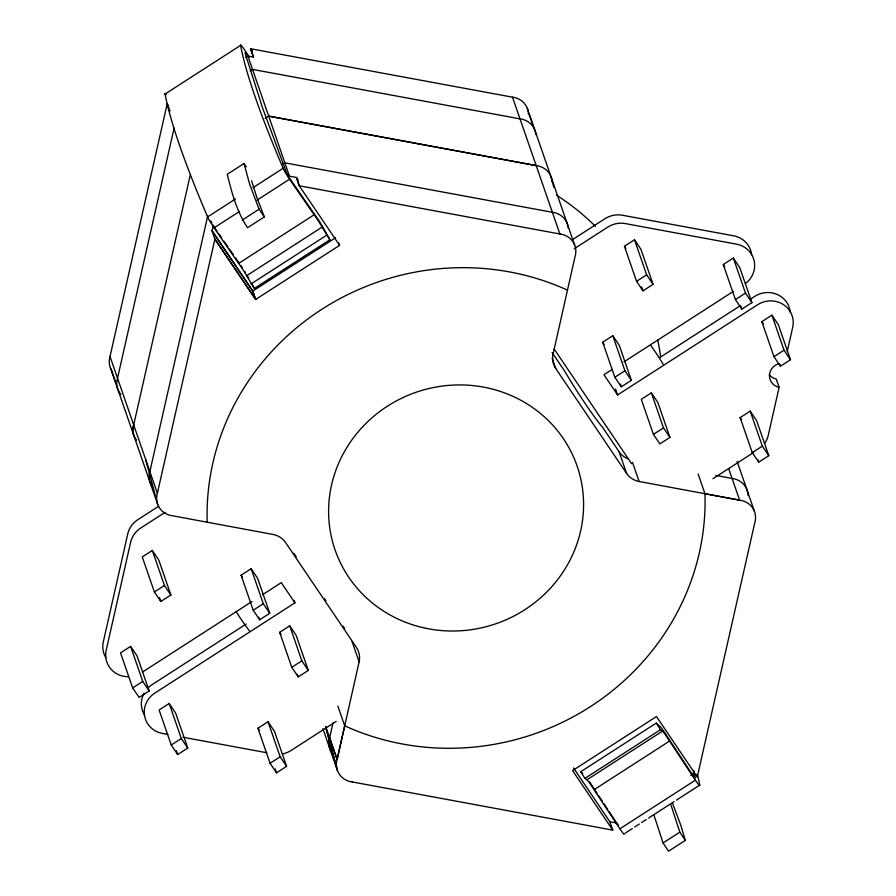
<?xml version="1.0" encoding="UTF-8"?>
<svg xmlns="http://www.w3.org/2000/svg" width="896" height="896" viewBox="0 0 896 896"><rect width="100%" height="100%" fill="white"/><g stroke="black" fill="none" stroke-linecap="round" stroke-linejoin="round"><path stroke-width="1.34" d="M112.571 371.795A18.715 17.886 -19.1 0 1 110.018 356.518L167.261 103.51L167.989 105.605M174.126 128.038L117.533 378.202A18.715 17.886 -19.1 0 0 120.915 394.531M133.706 424.917A18.715 17.886 -19.1 0 0 136.259 440.194A18.715 17.886 -19.1 0 1 133.694 424.883L190.31 174.754M207.693 216.037L149.867 471.598A18.715 17.886 -19.1 0 0 152.421 486.886M213.237 225.31L211.982 230.821L252.717 291.133L255.606 299.477L339.606 245.347L299.242 185.797L296.352 177.464L298.077 179.782M352.33 781.962A18.715 17.886 -19.1 0 1 337.142 759.472L359.117 661.875A20.014 19.13 -19.1 0 0 356.44 647.461L285.578 542.539A20.014 19.13 -19.1 0 0 273.078 534.464L172.558 515.771A18.715 17.886 -19.1 0 1 157.371 493.282L214.917 238.986L255.707 299.398L252.818 291.066L212.027 230.653L214.872 239.165L255.606 299.477M333.021 754.118A18.715 17.886 -19.1 0 1 329.627 737.789L332.987 722.882M325.718 726.589L337.098 759.472L344.691 725.827L337.859 706.093M769.216 374.763A12.712 12.152 -19.1 0 0 776.227 378.974L779.117 387.318L768.264 435.288A23.24 22.21 -19.1 0 1 764.646 443.363M787.259 351.344L792.691 327.365A23.24 22.21 -19.1 0 0 783.328 304.528A23.24 22.21 -19.1 0 0 757.635 304.73L617.602 394.946L603.96 374.752L612.203 369.443M693.918 770.616L693.168 773.954L690.816 775.466M352.285 781.95L612.763 830.11L572.566 770.594L656.466 716.542L697.267 776.955L754.802 522.637A18.715 17.886 -19.1 0 0 739.614 500.181L728.683 468.608M245.56 57.568L247.901 56.056L253.579 57.109L250.69 48.765L251.966 50.658M250.174 70.918L252.526 69.406L520.016 118.866A18.715 17.886 -19.1 0 1 535.898 134.702M265.16 118.395L268.699 116.122L536.189 165.57A18.715 17.886 -19.1 0 1 552.093 181.429M246.277 166.802L244.014 163.52L227.237 174.328C231.862 192.752 236.824 211.882 247.554 227.718L264.331 216.899L256.894 197.568L251.608 180.869M282.509 164.349L284.85 162.837L552.384 212.307A18.715 17.886 -19.1 0 1 568.266 228.144M248.472 56.706A10.45 0.762 57.2 0 0 245.123 53.166L262.517 107.8L286.138 171.618A10.45 0.762 57.2 0 0 292.533 182.549L314.978 214.928A10.45 0.762 57.2 0 1 322.918 227.27L329.874 239.77L254.363 288.422L246.579 275.766A10.45 0.762 57.2 0 0 238.638 263.413L214.043 227.853A10.45 0.762 57.2 0 1 207.637 216.922L235.514 198.957M252.941 187.734L283.147 168.28A1966.026 142.789 57.2 0 1 240.565 45.338M214.043 227.853L239.602 211.389M257.018 200.166L289.554 179.211A10.45 0.762 57.2 0 1 283.147 168.28M242.278 220.046L259.056 209.238L249.614 184.038L244.014 163.52M238.638 263.413L314.138 214.771A10.45 0.762 57.2 0 1 322.078 227.114L329.874 239.77M246.579 275.766L322.078 227.114M250.992 283.965L326.502 235.323M252.717 291.133L335.552 237.765M158.726 506.218L137.861 519.658A23.24 22.21 -19.1 0 0 127.736 533.949L103.309 641.872A23.24 22.21 -19.1 0 0 105.829 657.686M572.522 239.624L604.979 218.714A23.24 22.21 -19.1 0 1 622.406 215.242L733.6 235.805A23.24 22.21 -19.1 0 1 751.643 254.822M165.088 512.322L140.75 528.002A23.24 22.21 -19.1 0 0 130.626 542.282L106.198 650.216A23.24 22.21 -19.1 0 0 128.33 676.715M574.246 248.718L607.869 227.058A23.24 22.21 -19.1 0 1 625.296 223.586L736.49 244.149A23.24 22.21 -19.1 0 1 754.13 260.736A23.24 22.21 -19.1 0 1 745.394 283.562M152.309 550.446L142.251 556.931L154.381 591.965L160.821 601.496L170.89 595.011L158.76 559.978L152.309 550.446L164.45 585.48L170.89 595.011M624.434 246.277L634.502 239.792L640.942 249.323L653.072 284.357L643.003 290.842L636.563 281.31L624.434 246.277L625.867 248.394M154.381 591.965L164.45 585.48M636.563 281.31L646.632 274.826L634.502 239.792M130.603 646.386L120.534 652.87L132.664 687.904L139.115 697.435L149.184 690.95L137.043 655.917L130.603 646.386L142.733 681.419L149.184 690.95M241.091 575.198L251.16 568.714L257.6 578.256L269.73 613.29L259.661 619.774L253.221 610.232L241.091 575.198L242.514 577.326M602.728 342.216L612.797 335.731L619.237 345.262L631.366 380.296L621.298 386.781L614.858 377.25L602.728 342.216L604.162 344.333M723.274 264.544L733.342 258.059L739.782 267.602L751.912 302.635L741.843 309.12L735.403 299.578L723.274 264.544L724.707 266.672M142.43 672.101L251.877 601.586M262.461 594.765L281.288 582.635L294.93 602.829L154.896 693.045A23.24 22.21 -19.1 0 0 144.592 716.038A23.24 22.21 -19.1 0 0 162.4 733.432L167.888 734.44M623.963 361.861L733.398 291.357M132.664 687.904L142.733 681.419M253.221 610.232L263.29 603.747L251.16 568.714M614.858 377.25L624.926 370.765L612.797 335.731M735.403 299.578L745.472 293.093L733.342 258.059M246.142 624.053L152.006 684.701A23.24 22.21 -19.1 0 0 148.042 687.904M659.422 357.795L740.622 305.48M750.03 299.421L754.746 296.386A23.24 22.21 -19.1 0 1 790.261 312.469M169.176 703.494L159.107 709.979L171.237 745.013L177.677 754.544L187.746 748.059L175.616 713.026L169.176 703.494L181.306 738.528L187.746 748.059M279.653 632.307L289.722 625.822L296.162 635.365L308.291 670.398L298.222 676.883L291.782 667.341L279.653 632.307L281.086 634.435M651.358 392.84L641.29 399.325L653.419 434.358L659.859 443.89L669.928 437.405L657.798 402.371L651.358 392.84L663.488 427.874L669.928 437.405M761.835 321.653L771.904 315.168L778.355 324.71L790.485 359.744L780.416 366.229L773.976 356.686L761.835 321.653L763.269 323.781M171.237 745.013L181.306 738.528M291.782 667.341L301.851 660.856L289.722 625.822M653.419 434.358L663.488 427.874M773.976 356.686L784.045 350.202L771.904 315.168M257.947 728.246L268.016 721.762L274.456 731.304L286.586 766.338L276.517 772.822L270.077 763.28L257.947 728.246L259.381 730.374M740.13 417.592L750.198 411.107L756.638 420.65L768.779 455.683L758.71 462.168L752.259 452.626L740.13 417.592L741.563 419.72M270.077 763.28L280.146 756.795L268.016 721.762M752.259 452.626L762.328 446.141L750.198 411.107M336.224 721.392L291.021 750.523A23.24 22.21 -19.1 0 1 282.621 753.917M712.936 478.699L753.502 452.558M624.21 833.773A10.45 0.762 57.2 0 1 619.875 828.811L594.059 789.712A10.45 0.762 57.2 0 0 586.958 779.789L584.898 778.4L580.754 771.725L656.264 723.072L660.083 726.533A10.45 0.762 57.2 0 1 667.184 736.456L690.861 772.374A10.45 0.762 57.2 0 0 695.195 777.336L693.728 772.274M584.898 778.4L660.408 729.758L662.469 731.147A10.45 0.762 57.2 0 1 669.57 741.07L695.386 780.158A10.45 0.762 57.2 0 0 699.72 785.12L676.491 800.094M586.958 779.789L662.469 731.147M594.059 789.712L669.57 741.07M619.875 828.811L695.386 780.158M625.374 833.022L632.352 828.531M634.67 827.03L639.318 824.04M641.637 822.539L646.285 819.549M648.614 818.048L674.162 801.584M672.571 803.32L680.926 825.597L685.306 840.392L668.517 851.2L663.051 842.968L679.84 832.16L670.891 804.754M253.411 57.075L250.522 48.731L512.501 97.171A18.715 17.886 -19.1 0 1 528.45 114.352M268.677 116.133L536.2 165.592M299.242 185.797L559.888 233.99A18.715 17.886 -19.1 0 1 575.075 256.48L553.056 354.077A20.014 19.13 -19.1 0 0 555.733 368.48L626.595 473.413A20.014 19.13 -19.1 0 0 639.106 481.488L739.626 500.158L704.973 493.741A250.174 239.109 -19.1 0 1 344.691 725.827M715.814 475.44L732.11 478.475A18.715 17.886 -19.1 0 1 748.059 495.645M182.986 737.24L266.728 752.718M573.541 767.984L609.874 821.766L616.93 823.077M580.754 771.725L582.669 773.45M218.579 233.43L221.67 237.899M223.989 241.248L227.864 246.826M229.41 249.054L233.285 254.643M235.603 257.992L239.478 263.57M289.554 179.211L314.138 214.771M259.056 209.238L264.331 216.899M745.472 293.093L751.912 302.635M784.045 350.202L790.485 359.744M646.632 274.826L653.072 284.357M762.328 446.141L768.779 455.683M624.926 370.765L631.366 380.296M554.176 349.048L631.568 463.658M552.093 352.531L564.491 370.877A50.03 3.629 57.2 0 0 602.829 427.65L619.08 451.73L626.595 473.413M250.522 48.731L252.426 51.565M293.899 553.28L296.251 556.752M324.397 598.427L325.954 600.746M343.157 626.214L344.714 628.522M263.29 603.747L269.73 613.29M301.851 660.856L308.291 670.398M280.146 756.795L286.586 766.338M679.84 832.16L685.306 840.392M249.48 57.243L244.922 50.344A10.45 0.762 57.2 0 0 240.587 45.382L165.077 94.024A10.45 0.762 57.2 0 1 166.208 94.595M597.027 793.218L591.685 785.109A10.45 0.762 57.2 0 0 589.579 781.838M598.55 795.525L602.37 801.326M603.893 803.645L607.712 809.435M609.246 811.754L615.35 821.016A10.45 0.762 57.2 0 0 618.565 825.418M656.264 723.072L660.408 729.758M248.674 278.197L247.419 275.923A10.45 0.762 57.2 0 0 247.083 275.318M251.843 283.875L254.363 288.422M654.114 815.562L663.051 842.968M779.52 363.63L780.416 366.229M740.947 306.522L741.843 309.12M757.803 459.57L758.71 462.168M737.117 461.384L754.432 511.37M641.659 286.955L643.003 290.842M698.141 474.006L704.973 493.741M527.318 108.371L574.706 245.179M529.178 114.498L532.93 125.339M620.402 384.194L621.298 386.781M615.541 388.987L617.602 394.946M512.501 97.171L559.888 233.99M632.475 462.347L639.106 481.488M552.205 358.277L555.733 368.48M696.36 774.346L697.267 776.955M609.874 821.766L612.763 830.11M338.789 242.962L339.506 245.414M299.421 185.83L296.531 177.498L289.475 176.187L247.901 56.056M168.526 107.162L168.885 108.203M169.434 109.771L169.792 110.813M167.227 103.69L167.944 105.773M168.302 106.814L168.851 108.382M169.389 109.939L169.747 110.981M352.05 641.458L359.117 661.875M294.101 600.443L294.93 602.829M329.627 737.789L337.142 759.472M322.896 728.672L337.478 770.762L325.618 726.611L336.526 767.155M297.326 674.285L298.222 676.883M258.765 617.176L259.661 619.774M275.173 768.936L276.517 772.822M110.018 356.518L157.371 493.282M112.28 372.523L116.043 383.365M110.387 367.808L157.741 504.582L145.533 459.088M159.466 597.61L160.821 601.496M176.333 750.658L177.677 754.544M551.018 176.781L553.885 187.488M779.117 387.318A12.712 12.152 -19.1 0 1 769.474 375.962A12.712 12.152 -19.1 0 1 778.635 363.754M249.424 630.84A247.162 236.242 -19.1 0 1 235.962 611.307M650.899 345.643A247.162 236.242 -19.1 0 1 663.152 364.291M657.63 339.662A247.162 236.23 -19.1 0 1 660.621 356.675M556.472 195.16A247.162 236.23 -19.1 0 1 595.426 226.318M144.693 715.254A23.24 22.21 -19.1 0 1 144.021 693.291M628.6 459.01A20.014 19.13 -19.1 0 1 619.08 451.73M207.2 522.211A250.174 239.109 -19.1 0 1 567.482 290.125M217.022 231.202A10.45 0.762 57.2 0 1 213.326 225.366M211.982 223.048A10.45 0.762 57.2 0 1 210.874 220.886M207.614 216.888A1966.026 142.789 57.2 0 1 165.054 93.99M240.845 265.462A10.45 0.762 57.2 0 1 242.48 267.882M244.776 271.454A10.45 0.762 57.2 0 1 245.314 272.317M697.637 775.298A1966.026 142.789 57.2 0 1 699.754 785.165M425.779 628.264A128.083 122.427 -19.1 0 0 578.491 470.254A128.083 122.427 -19.1 0 0 363.989 425.41A128.083 122.427 -19.1 0 0 425.779 628.264"/></g></svg>
